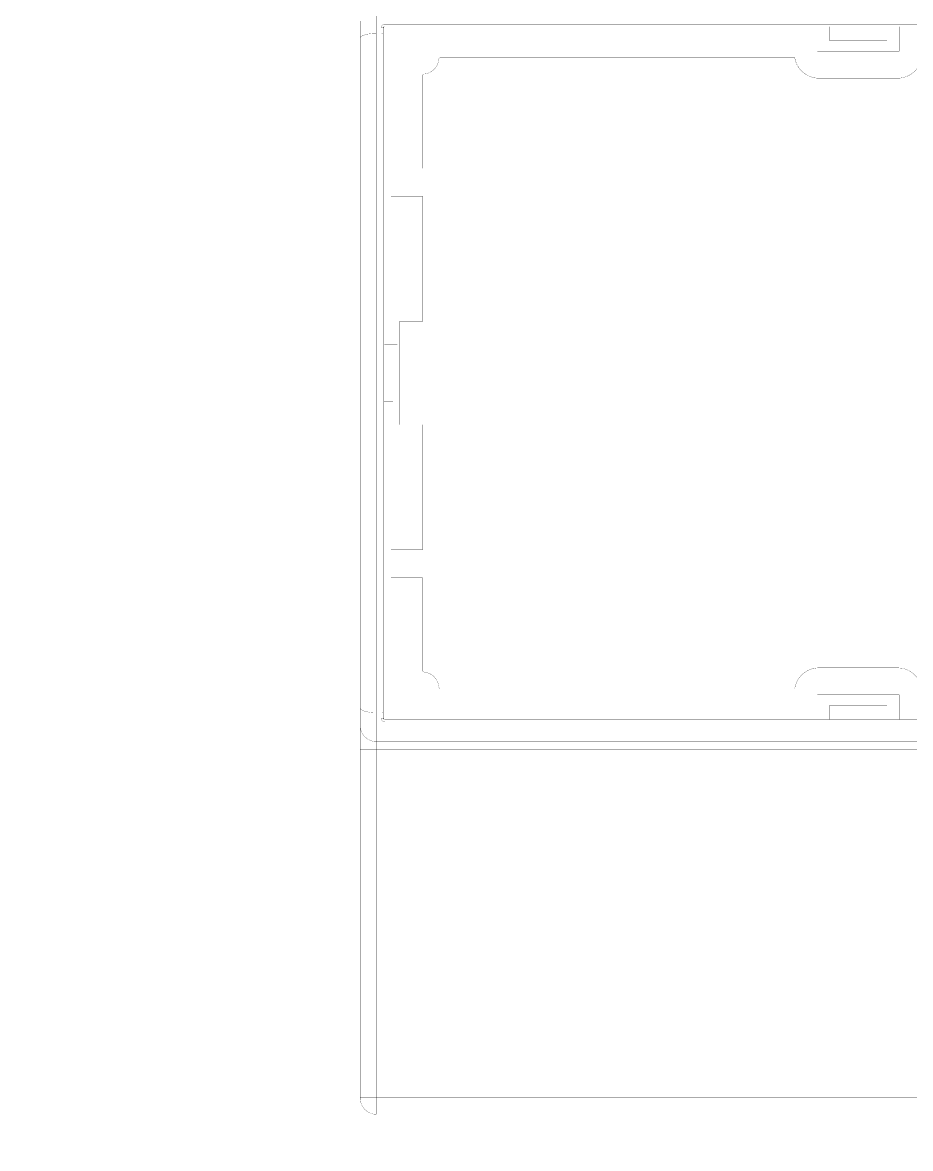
# Model space of a CAD drawing. Header units: inches. Extents: x 0 to 35.2, y -0.7 to 15.9.
# Drawn here: x 21.54 to 23.674, y 10.763 to 13.47 of the extents above; entities that cross this region are included whole.
import ezdxf

# ---------------------------------------------------------------- set-up
doc = ezdxf.new("R2010")
doc.units = ezdxf.units.IN
doc.header["$MEASUREMENT"] = 0
doc.layers.add('Board Outline', color=216, linetype='Continuous')
doc.layers.add('Dimensions', color=6, linetype='Continuous')

msp = doc.modelspace()

# ---------------------------------------------------------------- linework, layer by layer
at = {"layer": 'Board Outline'}
msp.add_lwpolyline([(21.5406, -0.5315, 0.0005, 0.0005, 0), (21.5406, 15.6102, 0.0005, 0.0005, 0)], format="xyseb", dxfattribs=at)
at = {"layer": 'Dimensions'}
for points in [[(22.3909, 13.4438, 0.0005, 0.0005, 0), (22.3909, 13.5132, 0.0005, 0.0005, 0)], [(22.3515, 13.4322, 0.0005, 0.0005, 0), (22.3515, 13.4738, 0.0005, 0.0005, 0)], [(22.4027, 13.4578, 0.0005, 0.0005, -0.413516), (22.4106, 13.466, 0.0005, 0.0005, 0)], [(22.4027, 13.4438, 0.0005, 0.0005, 0), (22.4027, 13.4578, 0.0005, 0.0005, 0)], [(22.4027, 13.4578, 0.0005, 0.0005, -0.035312), (22.4039, 13.4577, 0.0005, 0.0005, 0)], [(22.4039, 13.4577, 0.0005, 0.0005, -0.04047), (22.405, 13.4575, 0.0005, 0.0005, 0)], [(22.405, 13.4575, 0.0005, 0.0005, -0.059807), (22.4059, 13.4571, 0.0005, 0.0005, 0)], [(22.4059, 13.4571, 0.0005, 0.0005, -0.258635), (22.4067, 13.4561, 0.0005, 0.0005, 0)], [(22.4067, 13.4561, 0.0005, 0.0005, -0.414214), (22.4106, 13.46, 0.0005, 0.0005, 0)], [(22.4067, 13.4427, 0.0005, 0.0005, 0), (22.4067, 13.4561, 0.0005, 0.0005, 0)], [(22.4086, 11.7952, 0.0005, 0.0005, 0), (22.4086, 13.4595, 0.0005, 0.0005, 0)], [(22.4106, 13.466, 0.0005, 0.0005, 0), (25.7497, 13.466, 0.0005, 0.0005, 0)], [(22.4106, 13.46, 0.0005, 0.0005, 0), (22.4106, 13.466, 0.0005, 0.0005, 0)], [(22.4106, 13.46, 0.0005, 0.0005, 0), (25.7497, 13.46, 0.0005, 0.0005, 0)], [(23.4502, 13.401, 0.0005, 0.0005, 0), (23.4502, 13.46, 0.0005, 0.0005, 0)], [(23.4798, 13.4266, 0.0005, 0.0005, 0), (23.4798, 13.46, 0.0005, 0.0005, 0)], [(23.6176, 13.4266, 0.0005, 0.0005, 0), (23.6176, 13.46, 0.0005, 0.0005, 0)], [(23.6471, 13.401, 0.0005, 0.0005, 0), (23.6471, 13.46, 0.0005, 0.0005, 0)], [(22.3515, 13.4322, 0.0005, 0.0005, 0), (22.3523, 13.4345, 0.0005, 0.0005, 0)], [(22.3515, 11.8225, 0.0005, 0.0005, 0), (22.3515, 13.4322, 0.0005, 0.0005, 0)], [(22.3523, 13.4345, 0.0005, 0.0005, 0), (22.3545, 13.4366, 0.0005, 0.0005, 0)], [(22.3545, 13.4366, 0.0005, 0.0005, 0), (22.3582, 13.4386, 0.0005, 0.0005, 0)], [(22.3582, 13.4386, 0.0005, 0.0005, 0), (22.3631, 13.4404, 0.0005, 0.0005, 0)], [(22.3631, 13.4404, 0.0005, 0.0005, 0), (22.369, 13.4419, 0.0005, 0.0005, 0)], [(22.369, 13.4419, 0.0005, 0.0005, 0), (22.3758, 13.4429, 0.0005, 0.0005, 0)], [(22.3758, 13.4429, 0.0005, 0.0005, 0), (22.3832, 13.4436, 0.0005, 0.0005, 0)], [(22.3832, 13.4436, 0.0005, 0.0005, 0), (22.3909, 13.4438, 0.0005, 0.0005, 0)], [(22.3909, 11.8109, 0.0005, 0.0005, 0), (22.3909, 13.4438, 0.0005, 0.0005, 0)], [(22.3909, 13.4438, 0.0005, 0.0005, 0), (22.4027, 13.4438, 0.0005, 0.0005, 0)], [(22.4027, 11.8109, 0.0005, 0.0005, 0), (22.4027, 13.4438, 0.0005, 0.0005, 0)], [(22.4027, 13.4438, 0.0005, 0.0005, 0), (22.4035, 13.4438, 0.0005, 0.0005, 0)], [(22.4035, 13.4438, 0.0005, 0.0005, 0), (22.4042, 13.4437, 0.0005, 0.0005, 0)], [(22.4042, 13.4437, 0.0005, 0.0005, 0), (22.4049, 13.4436, 0.0005, 0.0005, 0)], [(22.4049, 13.4436, 0.0005, 0.0005, 0), (22.4055, 13.4435, 0.0005, 0.0005, 0)], [(22.4055, 13.4435, 0.0005, 0.0005, 0), (22.406, 13.4433, 0.0005, 0.0005, 0)], [(22.406, 13.4433, 0.0005, 0.0005, 0), (22.4064, 13.4431, 0.0005, 0.0005, 0)], [(22.4064, 13.4431, 0.0005, 0.0005, 0), (22.4066, 13.4429, 0.0005, 0.0005, 0)], [(22.4066, 13.4429, 0.0005, 0.0005, 0), (22.4067, 13.4427, 0.0005, 0.0005, 0)], [(22.4067, 11.8121, 0.0005, 0.0005, 0), (22.4067, 13.4427, 0.0005, 0.0005, 0)], [(23.4798, 13.4266, 0.0005, 0.0005, 0), (23.6176, 13.4266, 0.0005, 0.0005, 0)], [(23.4502, 13.401, 0.0005, 0.0005, 0), (23.6471, 13.401, 0.0005, 0.0005, 0)], [(22.5406, 13.3817, 0.0005, 0.0005, -0.361838), (22.505, 13.346, 0.0005, 0.0005, 0)], [(22.5406, 13.3817, 0.0005, 0.0005, -0.387795), (22.5445, 13.3852, 0.0005, 0.0005, 0)], [(22.5445, 13.3852, 0.0005, 0.0005, 0), (23.3961, 13.3852, 0.0005, 0.0005, 0)], [(23.4543, 13.336, 0.0005, 0.0005, -0.365977), (23.3961, 13.3852, 0.0005, 0.0005, 0)], [(23.7012, 13.3852, 0.0005, 0.0005, -0.365977), (23.643, 13.336, 0.0005, 0.0005, 0)], [(22.5014, 13.3421, 0.0005, 0.0005, -0.387795), (22.505, 13.346, 0.0005, 0.0005, 0)], [(22.5014, 13.1195, 0.0005, 0.0005, 0), (22.5014, 13.3421, 0.0005, 0.0005, 0)], [(23.4543, 13.336, 0.0005, 0.0005, 0), (23.643, 13.336, 0.0005, 0.0005, 0)], [(22.4259, 13.1195, 0.0005, 0.0005, 0), (22.5014, 13.1195, 0.0005, 0.0005, 0)], [(22.4259, 13.0526, 0.0005, 0.0005, 0), (22.4259, 13.1195, 0.0005, 0.0005, 0)], [(22.4259, 13.0526, 0.0005, 0.0005, 0), (22.5014, 13.0526, 0.0005, 0.0005, 0)], [(22.5014, 12.7514, 0.0005, 0.0005, 0), (22.5014, 13.0526, 0.0005, 0.0005, 0)], [(22.4463, 12.7514, 0.0005, 0.0005, 0), (22.5014, 12.7514, 0.0005, 0.0005, 0)], [(22.4463, 12.6963, 0.0005, 0.0005, 0), (22.4463, 12.7514, 0.0005, 0.0005, 0)], [(22.4086, 12.6957, 0.0005, 0.0005, 0), (22.4463, 12.6963, 0.0005, 0.0005, 0)], [(22.4086, 12.6963, 0.0005, 0.0005, 0), (22.4463, 12.6963, 0.0005, 0.0005, 0)], [(22.4463, 12.5585, 0.0005, 0.0005, 0), (22.4463, 12.6963, 0.0005, 0.0005, 0)], [(22.4086, 12.559, 0.0005, 0.0005, 0), (22.4463, 12.5585, 0.0005, 0.0005, 0)], [(22.4086, 12.5585, 0.0005, 0.0005, 0), (22.4463, 12.5585, 0.0005, 0.0005, 0)], [(22.4463, 12.5033, 0.0005, 0.0005, 0), (22.4463, 12.5585, 0.0005, 0.0005, 0)], [(22.4463, 12.5033, 0.0005, 0.0005, 0), (22.5014, 12.5033, 0.0005, 0.0005, 0)], [(22.5014, 12.2022, 0.0005, 0.0005, 0), (22.5014, 12.5033, 0.0005, 0.0005, 0)], [(22.4259, 12.2022, 0.0005, 0.0005, 0), (22.5014, 12.2022, 0.0005, 0.0005, 0)], [(22.4259, 12.1352, 0.0005, 0.0005, 0), (22.4259, 12.2022, 0.0005, 0.0005, 0)], [(22.4259, 12.1352, 0.0005, 0.0005, 0), (22.5014, 12.1352, 0.0005, 0.0005, 0)], [(22.5014, 11.9126, 0.0005, 0.0005, 0), (22.5014, 12.1352, 0.0005, 0.0005, 0)], [(22.505, 11.9087, 0.0005, 0.0005, -0.387795), (22.5014, 11.9126, 0.0005, 0.0005, 0)], [(22.505, 11.9087, 0.0005, 0.0005, -0.361838), (22.5406, 11.8731, 0.0005, 0.0005, 0)], [(23.3961, 11.8695, 0.0005, 0.0005, -0.365977), (23.4543, 11.9187, 0.0005, 0.0005, 0)], [(23.4543, 11.9187, 0.0005, 0.0005, 0), (23.643, 11.9187, 0.0005, 0.0005, 0)], [(23.643, 11.9187, 0.0005, 0.0005, -0.365977), (23.7012, 11.8695, 0.0005, 0.0005, 0)], [(22.5445, 11.8695, 0.0005, 0.0005, -0.387795), (22.5406, 11.8731, 0.0005, 0.0005, 0)], [(22.5445, 11.8695, 0.0005, 0.0005, 0), (23.3961, 11.8695, 0.0005, 0.0005, 0)], [(23.4502, 11.8537, 0.0005, 0.0005, 0), (23.6471, 11.8537, 0.0005, 0.0005, 0)], [(23.4502, 11.7947, 0.0005, 0.0005, 0), (23.4502, 11.8537, 0.0005, 0.0005, 0)], [(23.4798, 11.8281, 0.0005, 0.0005, 0), (23.6176, 11.8281, 0.0005, 0.0005, 0)], [(23.4798, 11.7947, 0.0005, 0.0005, 0), (23.4798, 11.8281, 0.0005, 0.0005, 0)], [(23.6176, 11.7947, 0.0005, 0.0005, 0), (23.6176, 11.8281, 0.0005, 0.0005, 0)], [(23.6471, 11.7947, 0.0005, 0.0005, 0), (23.6471, 11.8537, 0.0005, 0.0005, 0)], [(22.3515, 11.8225, 0.0005, 0.0005, 0), (22.3523, 11.8203, 0.0005, 0.0005, 0)], [(22.3515, 11.7809, 0.0005, 0.0005, 0), (22.3515, 11.8225, 0.0005, 0.0005, 0)], [(22.3523, 11.8203, 0.0005, 0.0005, 0), (22.3545, 11.8181, 0.0005, 0.0005, 0)], [(22.3545, 11.8181, 0.0005, 0.0005, 0), (22.3582, 11.8161, 0.0005, 0.0005, 0)], [(22.3582, 11.8161, 0.0005, 0.0005, 0), (22.3631, 11.8143, 0.0005, 0.0005, 0)], [(22.3631, 11.8143, 0.0005, 0.0005, 0), (22.369, 11.8129, 0.0005, 0.0005, 0)], [(22.369, 11.8129, 0.0005, 0.0005, 0), (22.3758, 11.8118, 0.0005, 0.0005, 0)], [(22.3758, 11.8118, 0.0005, 0.0005, 0), (22.3832, 11.8111, 0.0005, 0.0005, 0)], [(22.3832, 11.8111, 0.0005, 0.0005, 0), (22.3909, 11.8109, 0.0005, 0.0005, 0)], [(22.3909, 11.8109, 0.0005, 0.0005, 0), (22.4027, 11.8109, 0.0005, 0.0005, 0)], [(22.3909, 11.7415, 0.0005, 0.0005, 0), (22.3909, 11.8109, 0.0005, 0.0005, 0)], [(22.4027, 11.8109, 0.0005, 0.0005, 0), (22.4035, 11.8109, 0.0005, 0.0005, 0)], [(22.4027, 11.7969, 0.0005, 0.0005, 0), (22.4027, 11.8109, 0.0005, 0.0005, 0)], [(22.4035, 11.8109, 0.0005, 0.0005, 0), (22.4042, 11.811, 0.0005, 0.0005, 0)], [(22.4042, 11.811, 0.0005, 0.0005, 0), (22.4049, 11.8111, 0.0005, 0.0005, 0)], [(22.4049, 11.8111, 0.0005, 0.0005, 0), (22.4055, 11.8113, 0.0005, 0.0005, 0)], [(22.4055, 11.8113, 0.0005, 0.0005, 0), (22.406, 11.8114, 0.0005, 0.0005, 0)], [(22.406, 11.8114, 0.0005, 0.0005, 0), (22.4064, 11.8116, 0.0005, 0.0005, 0)], [(22.4064, 11.8116, 0.0005, 0.0005, 0), (22.4066, 11.8118, 0.0005, 0.0005, 0)], [(22.4066, 11.8118, 0.0005, 0.0005, 0), (22.4067, 11.8121, 0.0005, 0.0005, 0)], [(22.4067, 11.7986, 0.0005, 0.0005, 0), (22.4067, 11.8121, 0.0005, 0.0005, 0)], [(22.3515, 11.7328, 0.0005, 0.0005, 0), (22.3515, 11.7809, 0.0005, 0.0005, 0)], [(22.3909, 11.7415, 0.0005, 0.0005, -0.414214), (22.3515, 11.7809, 0.0005, 0.0005, 0)], [(22.405, 11.7972, 0.0005, 0.0005, -0.074162), (22.4027, 11.7969, 0.0005, 0.0005, 0)], [(22.4106, 11.7887, 0.0005, 0.0005, -0.413516), (22.4027, 11.7969, 0.0005, 0.0005, 0)], [(22.4059, 11.7976, 0.0005, 0.0005, -0.059807), (22.405, 11.7972, 0.0005, 0.0005, 0)], [(22.4065, 11.7981, 0.0005, 0.0005, -0.094959), (22.4059, 11.7976, 0.0005, 0.0005, 0)], [(22.4067, 11.7986, 0.0005, 0.0005, -0.163566), (22.4065, 11.7981, 0.0005, 0.0005, 0)], [(22.4106, 11.7947, 0.0005, 0.0005, -0.414214), (22.4067, 11.7986, 0.0005, 0.0005, 0)], [(22.4106, 11.7887, 0.0005, 0.0005, 0), (22.4106, 11.7947, 0.0005, 0.0005, 0)], [(22.4106, 11.7947, 0.0005, 0.0005, 0), (25.7497, 11.7947, 0.0005, 0.0005, 0)], [(22.4106, 11.7887, 0.0005, 0.0005, 0), (25.7497, 11.7887, 0.0005, 0.0005, 0)], [(22.3515, 11.7219, 0.0005, 0.0005, 0), (22.3515, 11.7328, 0.0005, 0.0005, 0)], [(22.3515, 11.7219, 0.0005, 0.0005, 0), (22.3909, 11.7219, 0.0005, 0.0005, 0)], [(22.3515, 10.885, 0.0005, 0.0005, 0), (22.3515, 11.7219, 0.0005, 0.0005, 0)], [(22.3909, 11.7415, 0.0005, 0.0005, 0), (25.7694, 11.7415, 0.0005, 0.0005, 0)], [(22.3909, 11.7219, 0.0005, 0.0005, 0), (22.3909, 11.7415, 0.0005, 0.0005, 0)], [(22.3909, 11.7219, 0.0005, 0.0005, 0), (25.7694, 11.7219, 0.0005, 0.0005, 0)], [(22.3909, 10.885, 0.0005, 0.0005, 0), (22.3909, 11.7219, 0.0005, 0.0005, 0)], [(22.3515, 10.885, 0.0005, 0.0005, 0), (22.3909, 10.885, 0.0005, 0.0005, 0)], [(22.3909, 10.8456, 0.0005, 0.0005, -0.414214), (22.3515, 10.885, 0.0005, 0.0005, 0)], [(22.3909, 10.8456, 0.0005, 0.0005, 0), (22.3909, 10.885, 0.0005, 0.0005, 0)], [(22.3909, 10.885, 0.0005, 0.0005, 0), (25.7694, 10.885, 0.0005, 0.0005, 0)], [(22.3909, 10.8456, 0.0005, 0.0005, 0), (25.7694, 10.8456, 0.0005, 0.0005, 0)]]:
    msp.add_lwpolyline(points, format="xyseb", dxfattribs=at)
for points in [[(22.4026, 13.4578, 0.00025, 0.00025, 1), (22.4028, 13.4578, 0.00025, 0.00025, 1)], [(22.4026, 13.4578, 0.00025, 0.00025, 1), (22.4028, 13.4578, 0.00025, 0.00025, 1)], [(22.4026, 13.4578, 0.00025, 0.00025, 1), (22.4028, 13.4578, 0.00025, 0.00025, 1)], [(22.4038, 13.4577, 0.00025, 0.00025, 1), (22.4041, 13.4577, 0.00025, 0.00025, 1)], [(22.4038, 13.4577, 0.00025, 0.00025, 1), (22.4041, 13.4577, 0.00025, 0.00025, 1)], [(22.4049, 13.4575, 0.00025, 0.00025, 1), (22.4052, 13.4575, 0.00025, 0.00025, 1)], [(22.4049, 13.4575, 0.00025, 0.00025, 1), (22.4052, 13.4575, 0.00025, 0.00025, 1)], [(22.4058, 13.4571, 0.00025, 0.00025, 1), (22.406, 13.4571, 0.00025, 0.00025, 1)], [(22.4058, 13.4571, 0.00025, 0.00025, 1), (22.406, 13.4571, 0.00025, 0.00025, 1)], [(22.4065, 13.4561, 0.00025, 0.00025, 1), (22.4068, 13.4561, 0.00025, 0.00025, 1)], [(22.4065, 13.4561, 0.00025, 0.00025, 1), (22.4068, 13.4561, 0.00025, 0.00025, 1)], [(22.4065, 13.4561, 0.00025, 0.00025, 1), (22.4068, 13.4561, 0.00025, 0.00025, 1)], [(22.4085, 13.4595, 0.00025, 0.00025, 1), (22.4087, 13.4595, 0.00025, 0.00025, 1)], [(22.4105, 13.466, 0.00025, 0.00025, 1), (22.4107, 13.466, 0.00025, 0.00025, 1)], [(22.4105, 13.466, 0.00025, 0.00025, 1), (22.4107, 13.466, 0.00025, 0.00025, 1)], [(22.4105, 13.466, 0.00025, 0.00025, 1), (22.4107, 13.466, 0.00025, 0.00025, 1)], [(22.4105, 13.46, 0.00025, 0.00025, 1), (22.4107, 13.46, 0.00025, 0.00025, 1)], [(22.4105, 13.46, 0.00025, 0.00025, 1), (22.4107, 13.46, 0.00025, 0.00025, 1)], [(22.4105, 13.46, 0.00025, 0.00025, 1), (22.4107, 13.46, 0.00025, 0.00025, 1)], [(23.4501, 13.46, 0.00025, 0.00025, 1), (23.4504, 13.46, 0.00025, 0.00025, 1)], [(23.4796, 13.46, 0.00025, 0.00025, 1), (23.4799, 13.46, 0.00025, 0.00025, 1)], [(23.6174, 13.46, 0.00025, 0.00025, 1), (23.6177, 13.46, 0.00025, 0.00025, 1)], [(23.647, 13.46, 0.00025, 0.00025, 1), (23.6472, 13.46, 0.00025, 0.00025, 1)], [(22.3514, 13.4322, 0.00025, 0.00025, 1), (22.3517, 13.4322, 0.00025, 0.00025, 1)], [(22.3514, 13.4322, 0.00025, 0.00025, 1), (22.3517, 13.4322, 0.00025, 0.00025, 1)], [(22.3514, 13.4322, 0.00025, 0.00025, 1), (22.3517, 13.4322, 0.00025, 0.00025, 1)], [(22.3522, 13.4345, 0.00025, 0.00025, 1), (22.3524, 13.4345, 0.00025, 0.00025, 1)], [(22.3522, 13.4345, 0.00025, 0.00025, 1), (22.3524, 13.4345, 0.00025, 0.00025, 1)], [(22.3544, 13.4366, 0.00025, 0.00025, 1), (22.3547, 13.4366, 0.00025, 0.00025, 1)], [(22.3544, 13.4366, 0.00025, 0.00025, 1), (22.3547, 13.4366, 0.00025, 0.00025, 1)], [(22.358, 13.4386, 0.00025, 0.00025, 1), (22.3583, 13.4386, 0.00025, 0.00025, 1)], [(22.358, 13.4386, 0.00025, 0.00025, 1), (22.3583, 13.4386, 0.00025, 0.00025, 1)], [(22.3629, 13.4404, 0.00025, 0.00025, 1), (22.3632, 13.4404, 0.00025, 0.00025, 1)], [(22.3629, 13.4404, 0.00025, 0.00025, 1), (22.3632, 13.4404, 0.00025, 0.00025, 1)], [(22.3689, 13.4419, 0.00025, 0.00025, 1), (22.3692, 13.4419, 0.00025, 0.00025, 1)], [(22.3689, 13.4419, 0.00025, 0.00025, 1), (22.3692, 13.4419, 0.00025, 0.00025, 1)], [(22.3757, 13.4429, 0.00025, 0.00025, 1), (22.376, 13.4429, 0.00025, 0.00025, 1)], [(22.3757, 13.4429, 0.00025, 0.00025, 1), (22.376, 13.4429, 0.00025, 0.00025, 1)], [(22.3831, 13.4436, 0.00025, 0.00025, 1), (22.3834, 13.4436, 0.00025, 0.00025, 1)], [(22.3831, 13.4436, 0.00025, 0.00025, 1), (22.3834, 13.4436, 0.00025, 0.00025, 1)], [(22.3908, 13.4438, 0.00025, 0.00025, 1), (22.391, 13.4438, 0.00025, 0.00025, 1)], [(22.3908, 13.4438, 0.00025, 0.00025, 1), (22.391, 13.4438, 0.00025, 0.00025, 1)], [(22.3908, 13.4438, 0.00025, 0.00025, 1), (22.391, 13.4438, 0.00025, 0.00025, 1)], [(22.3908, 13.4438, 0.00025, 0.00025, 1), (22.391, 13.4438, 0.00025, 0.00025, 1)], [(22.4026, 13.4438, 0.00025, 0.00025, 1), (22.4028, 13.4438, 0.00025, 0.00025, 1)], [(22.4026, 13.4438, 0.00025, 0.00025, 1), (22.4028, 13.4438, 0.00025, 0.00025, 1)], [(22.4026, 13.4438, 0.00025, 0.00025, 1), (22.4028, 13.4438, 0.00025, 0.00025, 1)], [(22.4026, 13.4438, 0.00025, 0.00025, 1), (22.4028, 13.4438, 0.00025, 0.00025, 1)], [(22.4034, 13.4438, 0.00025, 0.00025, 1), (22.4036, 13.4438, 0.00025, 0.00025, 1)], [(22.4034, 13.4438, 0.00025, 0.00025, 1), (22.4036, 13.4438, 0.00025, 0.00025, 1)], [(22.4041, 13.4437, 0.00025, 0.00025, 1), (22.4044, 13.4437, 0.00025, 0.00025, 1)], [(22.4041, 13.4437, 0.00025, 0.00025, 1), (22.4044, 13.4437, 0.00025, 0.00025, 1)], [(22.4048, 13.4436, 0.00025, 0.00025, 1), (22.405, 13.4436, 0.00025, 0.00025, 1)], [(22.4048, 13.4436, 0.00025, 0.00025, 1), (22.405, 13.4436, 0.00025, 0.00025, 1)], [(22.4054, 13.4435, 0.00025, 0.00025, 1), (22.4056, 13.4435, 0.00025, 0.00025, 1)], [(22.4054, 13.4435, 0.00025, 0.00025, 1), (22.4056, 13.4435, 0.00025, 0.00025, 1)], [(22.4059, 13.4433, 0.00025, 0.00025, 1), (22.4061, 13.4433, 0.00025, 0.00025, 1)], [(22.4059, 13.4433, 0.00025, 0.00025, 1), (22.4061, 13.4433, 0.00025, 0.00025, 1)], [(22.4062, 13.4431, 0.00025, 0.00025, 1), (22.4065, 13.4431, 0.00025, 0.00025, 1)], [(22.4062, 13.4431, 0.00025, 0.00025, 1), (22.4065, 13.4431, 0.00025, 0.00025, 1)], [(22.4065, 13.4429, 0.00025, 0.00025, 1), (22.4067, 13.4429, 0.00025, 0.00025, 1)], [(22.4065, 13.4429, 0.00025, 0.00025, 1), (22.4067, 13.4429, 0.00025, 0.00025, 1)], [(22.4065, 13.4427, 0.00025, 0.00025, 1), (22.4068, 13.4427, 0.00025, 0.00025, 1)], [(22.4065, 13.4427, 0.00025, 0.00025, 1), (22.4068, 13.4427, 0.00025, 0.00025, 1)], [(22.4065, 13.4427, 0.00025, 0.00025, 1), (22.4068, 13.4427, 0.00025, 0.00025, 1)], [(23.4796, 13.4266, 0.00025, 0.00025, 1), (23.4799, 13.4266, 0.00025, 0.00025, 1)], [(23.4796, 13.4266, 0.00025, 0.00025, 1), (23.4799, 13.4266, 0.00025, 0.00025, 1)], [(23.6174, 13.4266, 0.00025, 0.00025, 1), (23.6177, 13.4266, 0.00025, 0.00025, 1)], [(23.6174, 13.4266, 0.00025, 0.00025, 1), (23.6177, 13.4266, 0.00025, 0.00025, 1)], [(23.4501, 13.401, 0.00025, 0.00025, 1), (23.4504, 13.401, 0.00025, 0.00025, 1)], [(23.4501, 13.401, 0.00025, 0.00025, 1), (23.4504, 13.401, 0.00025, 0.00025, 1)], [(23.647, 13.401, 0.00025, 0.00025, 1), (23.6472, 13.401, 0.00025, 0.00025, 1)], [(23.647, 13.401, 0.00025, 0.00025, 1), (23.6472, 13.401, 0.00025, 0.00025, 1)], [(22.5405, 13.3817, 0.00025, 0.00025, 1), (22.5408, 13.3817, 0.00025, 0.00025, 1)], [(22.5405, 13.3817, 0.00025, 0.00025, 1), (22.5408, 13.3817, 0.00025, 0.00025, 1)], [(22.5444, 13.3852, 0.00025, 0.00025, 1), (22.5447, 13.3852, 0.00025, 0.00025, 1)], [(22.5444, 13.3852, 0.00025, 0.00025, 1), (22.5447, 13.3852, 0.00025, 0.00025, 1)], [(23.396, 13.3852, 0.00025, 0.00025, 1), (23.3962, 13.3852, 0.00025, 0.00025, 1)], [(23.396, 13.3852, 0.00025, 0.00025, 1), (23.3962, 13.3852, 0.00025, 0.00025, 1)], [(22.5049, 13.346, 0.00025, 0.00025, 1), (22.5051, 13.346, 0.00025, 0.00025, 1)], [(22.5049, 13.346, 0.00025, 0.00025, 1), (22.5051, 13.346, 0.00025, 0.00025, 1)], [(22.5013, 13.3421, 0.00025, 0.00025, 1), (22.5015, 13.3421, 0.00025, 0.00025, 1)], [(22.5013, 13.3421, 0.00025, 0.00025, 1), (22.5015, 13.3421, 0.00025, 0.00025, 1)], [(23.4542, 13.336, 0.00025, 0.00025, 1), (23.4545, 13.336, 0.00025, 0.00025, 1)], [(23.4542, 13.336, 0.00025, 0.00025, 1), (23.4545, 13.336, 0.00025, 0.00025, 1)], [(23.6429, 13.336, 0.00025, 0.00025, 1), (23.6431, 13.336, 0.00025, 0.00025, 1)], [(23.6429, 13.336, 0.00025, 0.00025, 1), (23.6431, 13.336, 0.00025, 0.00025, 1)], [(22.4258, 13.1195, 0.00025, 0.00025, 1), (22.426, 13.1195, 0.00025, 0.00025, 1)], [(22.4258, 13.1195, 0.00025, 0.00025, 1), (22.426, 13.1195, 0.00025, 0.00025, 1)], [(22.5013, 13.1195, 0.00025, 0.00025, 1), (22.5015, 13.1195, 0.00025, 0.00025, 1)], [(22.5013, 13.1195, 0.00025, 0.00025, 1), (22.5015, 13.1195, 0.00025, 0.00025, 1)], [(22.4258, 13.0526, 0.00025, 0.00025, 1), (22.426, 13.0526, 0.00025, 0.00025, 1)], [(22.4258, 13.0526, 0.00025, 0.00025, 1), (22.426, 13.0526, 0.00025, 0.00025, 1)], [(22.5013, 13.0526, 0.00025, 0.00025, 1), (22.5015, 13.0526, 0.00025, 0.00025, 1)], [(22.5013, 13.0526, 0.00025, 0.00025, 1), (22.5015, 13.0526, 0.00025, 0.00025, 1)], [(22.4462, 12.7514, 0.00025, 0.00025, 1), (22.4464, 12.7514, 0.00025, 0.00025, 1)], [(22.4462, 12.7514, 0.00025, 0.00025, 1), (22.4464, 12.7514, 0.00025, 0.00025, 1)], [(22.5013, 12.7514, 0.00025, 0.00025, 1), (22.5015, 12.7514, 0.00025, 0.00025, 1)], [(22.5013, 12.7514, 0.00025, 0.00025, 1), (22.5015, 12.7514, 0.00025, 0.00025, 1)], [(22.4085, 12.6963, 0.00025, 0.00025, 1), (22.4087, 12.6963, 0.00025, 0.00025, 1)], [(22.4085, 12.6957, 0.00025, 0.00025, 1), (22.4087, 12.6957, 0.00025, 0.00025, 1)], [(22.4462, 12.6963, 0.00025, 0.00025, 1), (22.4464, 12.6963, 0.00025, 0.00025, 1)], [(22.4462, 12.6963, 0.00025, 0.00025, 1), (22.4464, 12.6963, 0.00025, 0.00025, 1)], [(22.4462, 12.6963, 0.00025, 0.00025, 1), (22.4464, 12.6963, 0.00025, 0.00025, 1)], [(22.4462, 12.6963, 0.00025, 0.00025, 1), (22.4464, 12.6963, 0.00025, 0.00025, 1)], [(22.4085, 12.559, 0.00025, 0.00025, 1), (22.4087, 12.559, 0.00025, 0.00025, 1)], [(22.4085, 12.5585, 0.00025, 0.00025, 1), (22.4087, 12.5585, 0.00025, 0.00025, 1)], [(22.4462, 12.5585, 0.00025, 0.00025, 1), (22.4464, 12.5585, 0.00025, 0.00025, 1)], [(22.4462, 12.5585, 0.00025, 0.00025, 1), (22.4464, 12.5585, 0.00025, 0.00025, 1)], [(22.4462, 12.5585, 0.00025, 0.00025, 1), (22.4464, 12.5585, 0.00025, 0.00025, 1)], [(22.4462, 12.5585, 0.00025, 0.00025, 1), (22.4464, 12.5585, 0.00025, 0.00025, 1)], [(22.4462, 12.5033, 0.00025, 0.00025, 1), (22.4464, 12.5033, 0.00025, 0.00025, 1)], [(22.4462, 12.5033, 0.00025, 0.00025, 1), (22.4464, 12.5033, 0.00025, 0.00025, 1)], [(22.5013, 12.5033, 0.00025, 0.00025, 1), (22.5015, 12.5033, 0.00025, 0.00025, 1)], [(22.5013, 12.5033, 0.00025, 0.00025, 1), (22.5015, 12.5033, 0.00025, 0.00025, 1)], [(22.4258, 12.2022, 0.00025, 0.00025, 1), (22.426, 12.2022, 0.00025, 0.00025, 1)], [(22.4258, 12.2022, 0.00025, 0.00025, 1), (22.426, 12.2022, 0.00025, 0.00025, 1)], [(22.5013, 12.2022, 0.00025, 0.00025, 1), (22.5015, 12.2022, 0.00025, 0.00025, 1)], [(22.5013, 12.2022, 0.00025, 0.00025, 1), (22.5015, 12.2022, 0.00025, 0.00025, 1)], [(22.4258, 12.1352, 0.00025, 0.00025, 1), (22.426, 12.1352, 0.00025, 0.00025, 1)], [(22.4258, 12.1352, 0.00025, 0.00025, 1), (22.426, 12.1352, 0.00025, 0.00025, 1)], [(22.5013, 12.1352, 0.00025, 0.00025, 1), (22.5015, 12.1352, 0.00025, 0.00025, 1)], [(22.5013, 12.1352, 0.00025, 0.00025, 1), (22.5015, 12.1352, 0.00025, 0.00025, 1)], [(22.5013, 11.9126, 0.00025, 0.00025, 1), (22.5015, 11.9126, 0.00025, 0.00025, 1)], [(22.5013, 11.9126, 0.00025, 0.00025, 1), (22.5015, 11.9126, 0.00025, 0.00025, 1)], [(22.5049, 11.9087, 0.00025, 0.00025, 1), (22.5051, 11.9087, 0.00025, 0.00025, 1)], [(22.5049, 11.9087, 0.00025, 0.00025, 1), (22.5051, 11.9087, 0.00025, 0.00025, 1)], [(23.4542, 11.9187, 0.00025, 0.00025, 1), (23.4545, 11.9187, 0.00025, 0.00025, 1)], [(23.4542, 11.9187, 0.00025, 0.00025, 1), (23.4545, 11.9187, 0.00025, 0.00025, 1)], [(23.6429, 11.9187, 0.00025, 0.00025, 1), (23.6431, 11.9187, 0.00025, 0.00025, 1)], [(23.6429, 11.9187, 0.00025, 0.00025, 1), (23.6431, 11.9187, 0.00025, 0.00025, 1)], [(22.5405, 11.8731, 0.00025, 0.00025, 1), (22.5408, 11.8731, 0.00025, 0.00025, 1)], [(22.5405, 11.8731, 0.00025, 0.00025, 1), (22.5408, 11.8731, 0.00025, 0.00025, 1)], [(22.5444, 11.8695, 0.00025, 0.00025, 1), (22.5447, 11.8695, 0.00025, 0.00025, 1)], [(22.5444, 11.8695, 0.00025, 0.00025, 1), (22.5447, 11.8695, 0.00025, 0.00025, 1)], [(23.396, 11.8695, 0.00025, 0.00025, 1), (23.3962, 11.8695, 0.00025, 0.00025, 1)], [(23.396, 11.8695, 0.00025, 0.00025, 1), (23.3962, 11.8695, 0.00025, 0.00025, 1)], [(23.4501, 11.8537, 0.00025, 0.00025, 1), (23.4504, 11.8537, 0.00025, 0.00025, 1)], [(23.4501, 11.8537, 0.00025, 0.00025, 1), (23.4504, 11.8537, 0.00025, 0.00025, 1)], [(23.4796, 11.8281, 0.00025, 0.00025, 1), (23.4799, 11.8281, 0.00025, 0.00025, 1)], [(23.4796, 11.8281, 0.00025, 0.00025, 1), (23.4799, 11.8281, 0.00025, 0.00025, 1)], [(23.6174, 11.8281, 0.00025, 0.00025, 1), (23.6177, 11.8281, 0.00025, 0.00025, 1)], [(23.6174, 11.8281, 0.00025, 0.00025, 1), (23.6177, 11.8281, 0.00025, 0.00025, 1)], [(23.647, 11.8537, 0.00025, 0.00025, 1), (23.6472, 11.8537, 0.00025, 0.00025, 1)], [(23.647, 11.8537, 0.00025, 0.00025, 1), (23.6472, 11.8537, 0.00025, 0.00025, 1)], [(22.3514, 11.8225, 0.00025, 0.00025, 1), (22.3517, 11.8225, 0.00025, 0.00025, 1)], [(22.3514, 11.8225, 0.00025, 0.00025, 1), (22.3517, 11.8225, 0.00025, 0.00025, 1)], [(22.3514, 11.8225, 0.00025, 0.00025, 1), (22.3517, 11.8225, 0.00025, 0.00025, 1)], [(22.3522, 11.8203, 0.00025, 0.00025, 1), (22.3524, 11.8203, 0.00025, 0.00025, 1)], [(22.3522, 11.8203, 0.00025, 0.00025, 1), (22.3524, 11.8203, 0.00025, 0.00025, 1)], [(22.3544, 11.8181, 0.00025, 0.00025, 1), (22.3547, 11.8181, 0.00025, 0.00025, 1)], [(22.3544, 11.8181, 0.00025, 0.00025, 1), (22.3547, 11.8181, 0.00025, 0.00025, 1)], [(22.358, 11.8161, 0.00025, 0.00025, 1), (22.3583, 11.8161, 0.00025, 0.00025, 1)], [(22.358, 11.8161, 0.00025, 0.00025, 1), (22.3583, 11.8161, 0.00025, 0.00025, 1)], [(22.3629, 11.8143, 0.00025, 0.00025, 1), (22.3632, 11.8143, 0.00025, 0.00025, 1)], [(22.3629, 11.8143, 0.00025, 0.00025, 1), (22.3632, 11.8143, 0.00025, 0.00025, 1)], [(22.3689, 11.8129, 0.00025, 0.00025, 1), (22.3692, 11.8129, 0.00025, 0.00025, 1)], [(22.3689, 11.8129, 0.00025, 0.00025, 1), (22.3692, 11.8129, 0.00025, 0.00025, 1)], [(22.3757, 11.8118, 0.00025, 0.00025, 1), (22.376, 11.8118, 0.00025, 0.00025, 1)], [(22.3757, 11.8118, 0.00025, 0.00025, 1), (22.376, 11.8118, 0.00025, 0.00025, 1)], [(22.3831, 11.8111, 0.00025, 0.00025, 1), (22.3834, 11.8111, 0.00025, 0.00025, 1)], [(22.3831, 11.8111, 0.00025, 0.00025, 1), (22.3834, 11.8111, 0.00025, 0.00025, 1)], [(22.3908, 11.8109, 0.00025, 0.00025, 1), (22.391, 11.8109, 0.00025, 0.00025, 1)], [(22.3908, 11.8109, 0.00025, 0.00025, 1), (22.391, 11.8109, 0.00025, 0.00025, 1)], [(22.3908, 11.8109, 0.00025, 0.00025, 1), (22.391, 11.8109, 0.00025, 0.00025, 1)], [(22.3908, 11.8109, 0.00025, 0.00025, 1), (22.391, 11.8109, 0.00025, 0.00025, 1)], [(22.4026, 11.8109, 0.00025, 0.00025, 1), (22.4028, 11.8109, 0.00025, 0.00025, 1)], [(22.4026, 11.8109, 0.00025, 0.00025, 1), (22.4028, 11.8109, 0.00025, 0.00025, 1)], [(22.4026, 11.8109, 0.00025, 0.00025, 1), (22.4028, 11.8109, 0.00025, 0.00025, 1)], [(22.4026, 11.8109, 0.00025, 0.00025, 1), (22.4028, 11.8109, 0.00025, 0.00025, 1)], [(22.4034, 11.8109, 0.00025, 0.00025, 1), (22.4036, 11.8109, 0.00025, 0.00025, 1)], [(22.4034, 11.8109, 0.00025, 0.00025, 1), (22.4036, 11.8109, 0.00025, 0.00025, 1)], [(22.4041, 11.811, 0.00025, 0.00025, 1), (22.4044, 11.811, 0.00025, 0.00025, 1)], [(22.4041, 11.811, 0.00025, 0.00025, 1), (22.4044, 11.811, 0.00025, 0.00025, 1)], [(22.4048, 11.8111, 0.00025, 0.00025, 1), (22.405, 11.8111, 0.00025, 0.00025, 1)], [(22.4048, 11.8111, 0.00025, 0.00025, 1), (22.405, 11.8111, 0.00025, 0.00025, 1)], [(22.4054, 11.8113, 0.00025, 0.00025, 1), (22.4056, 11.8113, 0.00025, 0.00025, 1)], [(22.4054, 11.8113, 0.00025, 0.00025, 1), (22.4056, 11.8113, 0.00025, 0.00025, 1)], [(22.4059, 11.8114, 0.00025, 0.00025, 1), (22.4061, 11.8114, 0.00025, 0.00025, 1)], [(22.4059, 11.8114, 0.00025, 0.00025, 1), (22.4061, 11.8114, 0.00025, 0.00025, 1)], [(22.4062, 11.8116, 0.00025, 0.00025, 1), (22.4065, 11.8116, 0.00025, 0.00025, 1)], [(22.4062, 11.8116, 0.00025, 0.00025, 1), (22.4065, 11.8116, 0.00025, 0.00025, 1)], [(22.4065, 11.8118, 0.00025, 0.00025, 1), (22.4067, 11.8118, 0.00025, 0.00025, 1)], [(22.4065, 11.8118, 0.00025, 0.00025, 1), (22.4067, 11.8118, 0.00025, 0.00025, 1)], [(22.4065, 11.8121, 0.00025, 0.00025, 1), (22.4068, 11.8121, 0.00025, 0.00025, 1)], [(22.4065, 11.8121, 0.00025, 0.00025, 1), (22.4068, 11.8121, 0.00025, 0.00025, 1)], [(22.4065, 11.8121, 0.00025, 0.00025, 1), (22.4068, 11.8121, 0.00025, 0.00025, 1)], [(22.3514, 11.7809, 0.00025, 0.00025, 1), (22.3517, 11.7809, 0.00025, 0.00025, 1)], [(22.3514, 11.7809, 0.00025, 0.00025, 1), (22.3517, 11.7809, 0.00025, 0.00025, 1)], [(22.3514, 11.7809, 0.00025, 0.00025, 1), (22.3517, 11.7809, 0.00025, 0.00025, 1)], [(22.4026, 11.7969, 0.00025, 0.00025, 1), (22.4028, 11.7969, 0.00025, 0.00025, 1)], [(22.4026, 11.7969, 0.00025, 0.00025, 1), (22.4028, 11.7969, 0.00025, 0.00025, 1)], [(22.4026, 11.7969, 0.00025, 0.00025, 1), (22.4028, 11.7969, 0.00025, 0.00025, 1)], [(22.4049, 11.7972, 0.00025, 0.00025, 1), (22.4052, 11.7972, 0.00025, 0.00025, 1)], [(22.4049, 11.7972, 0.00025, 0.00025, 1), (22.4052, 11.7972, 0.00025, 0.00025, 1)], [(22.4058, 11.7976, 0.00025, 0.00025, 1), (22.406, 11.7976, 0.00025, 0.00025, 1)], [(22.4058, 11.7976, 0.00025, 0.00025, 1), (22.406, 11.7976, 0.00025, 0.00025, 1)], [(22.4063, 11.7981, 0.00025, 0.00025, 1), (22.4066, 11.7981, 0.00025, 0.00025, 1)], [(22.4063, 11.7981, 0.00025, 0.00025, 1), (22.4066, 11.7981, 0.00025, 0.00025, 1)], [(22.4065, 11.7986, 0.00025, 0.00025, 1), (22.4068, 11.7986, 0.00025, 0.00025, 1)], [(22.4065, 11.7986, 0.00025, 0.00025, 1), (22.4068, 11.7986, 0.00025, 0.00025, 1)], [(22.4065, 11.7986, 0.00025, 0.00025, 1), (22.4068, 11.7986, 0.00025, 0.00025, 1)], [(22.4085, 11.7952, 0.00025, 0.00025, 1), (22.4087, 11.7952, 0.00025, 0.00025, 1)], [(22.4105, 11.7947, 0.00025, 0.00025, 1), (22.4107, 11.7947, 0.00025, 0.00025, 1)], [(22.4105, 11.7947, 0.00025, 0.00025, 1), (22.4107, 11.7947, 0.00025, 0.00025, 1)], [(22.4105, 11.7947, 0.00025, 0.00025, 1), (22.4107, 11.7947, 0.00025, 0.00025, 1)], [(22.4105, 11.7887, 0.00025, 0.00025, 1), (22.4107, 11.7887, 0.00025, 0.00025, 1)], [(22.4105, 11.7887, 0.00025, 0.00025, 1), (22.4107, 11.7887, 0.00025, 0.00025, 1)], [(22.4105, 11.7887, 0.00025, 0.00025, 1), (22.4107, 11.7887, 0.00025, 0.00025, 1)], [(23.4501, 11.7947, 0.00025, 0.00025, 1), (23.4504, 11.7947, 0.00025, 0.00025, 1)], [(23.4796, 11.7947, 0.00025, 0.00025, 1), (23.4799, 11.7947, 0.00025, 0.00025, 1)], [(23.6174, 11.7947, 0.00025, 0.00025, 1), (23.6177, 11.7947, 0.00025, 0.00025, 1)], [(23.647, 11.7947, 0.00025, 0.00025, 1), (23.6472, 11.7947, 0.00025, 0.00025, 1)], [(22.3514, 11.7328, 0.00025, 0.00025, 1), (22.3517, 11.7328, 0.00025, 0.00025, 1)], [(22.3514, 11.7328, 0.00025, 0.00025, 1), (22.3517, 11.7328, 0.00025, 0.00025, 1)], [(22.3514, 11.7219, 0.00025, 0.00025, 1), (22.3517, 11.7219, 0.00025, 0.00025, 1)], [(22.3514, 11.7219, 0.00025, 0.00025, 1), (22.3517, 11.7219, 0.00025, 0.00025, 1)], [(22.3514, 11.7219, 0.00025, 0.00025, 1), (22.3517, 11.7219, 0.00025, 0.00025, 1)], [(22.3908, 11.7415, 0.00025, 0.00025, 1), (22.391, 11.7415, 0.00025, 0.00025, 1)], [(22.3908, 11.7415, 0.00025, 0.00025, 1), (22.391, 11.7415, 0.00025, 0.00025, 1)], [(22.3908, 11.7415, 0.00025, 0.00025, 1), (22.391, 11.7415, 0.00025, 0.00025, 1)], [(22.3908, 11.7415, 0.00025, 0.00025, 1), (22.391, 11.7415, 0.00025, 0.00025, 1)], [(22.3908, 11.7219, 0.00025, 0.00025, 1), (22.391, 11.7219, 0.00025, 0.00025, 1)], [(22.3908, 11.7219, 0.00025, 0.00025, 1), (22.391, 11.7219, 0.00025, 0.00025, 1)], [(22.3908, 11.7219, 0.00025, 0.00025, 1), (22.391, 11.7219, 0.00025, 0.00025, 1)], [(22.3908, 11.7219, 0.00025, 0.00025, 1), (22.391, 11.7219, 0.00025, 0.00025, 1)], [(22.3514, 10.885, 0.00025, 0.00025, 1), (22.3517, 10.885, 0.00025, 0.00025, 1)], [(22.3514, 10.885, 0.00025, 0.00025, 1), (22.3517, 10.885, 0.00025, 0.00025, 1)], [(22.3514, 10.885, 0.00025, 0.00025, 1), (22.3517, 10.885, 0.00025, 0.00025, 1)], [(22.3908, 10.885, 0.00025, 0.00025, 1), (22.391, 10.885, 0.00025, 0.00025, 1)], [(22.3908, 10.885, 0.00025, 0.00025, 1), (22.391, 10.885, 0.00025, 0.00025, 1)], [(22.3908, 10.885, 0.00025, 0.00025, 1), (22.391, 10.885, 0.00025, 0.00025, 1)], [(22.3908, 10.885, 0.00025, 0.00025, 1), (22.391, 10.885, 0.00025, 0.00025, 1)], [(22.3908, 10.8456, 0.00025, 0.00025, 1), (22.391, 10.8456, 0.00025, 0.00025, 1)], [(22.3908, 10.8456, 0.00025, 0.00025, 1), (22.391, 10.8456, 0.00025, 0.00025, 1)], [(22.3908, 10.8456, 0.00025, 0.00025, 1), (22.391, 10.8456, 0.00025, 0.00025, 1)]]:
    msp.add_lwpolyline(points, format="xyseb", close=True, dxfattribs=at)

doc.saveas('drawing.dxf')
